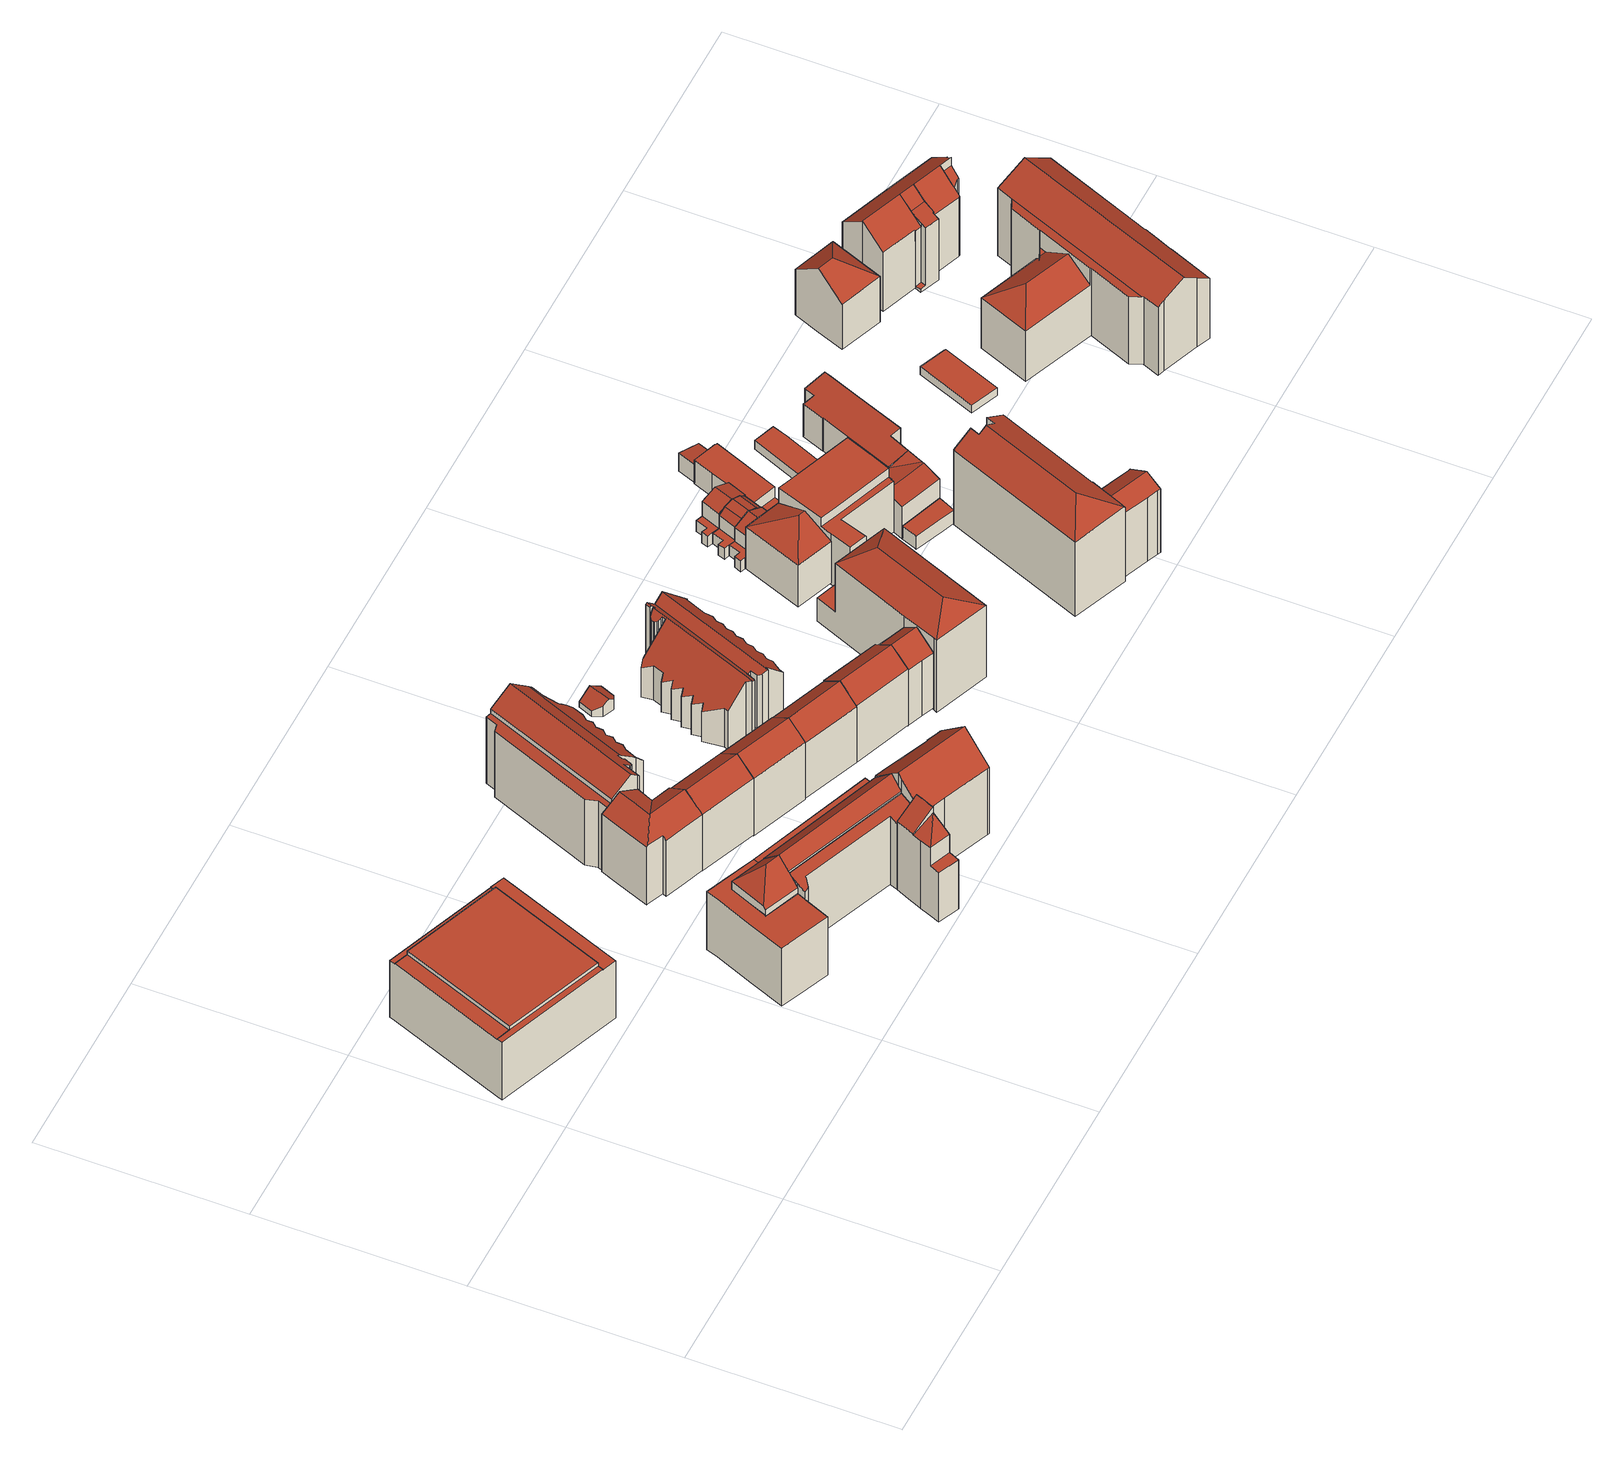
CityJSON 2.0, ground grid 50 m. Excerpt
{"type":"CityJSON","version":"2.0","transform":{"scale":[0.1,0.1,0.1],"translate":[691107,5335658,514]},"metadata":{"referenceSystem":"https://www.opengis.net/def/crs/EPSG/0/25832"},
"CityObjects":{
"building1":{"type":"Building","attributes":{"Gemeindeschluessel":"09162000","HoeheDach":"534.133","HoeheGrund":"515.610","Methode":"2000","NiedrigsteTraufeDesGebaeudes":"532.930","Geometrietyp2DReferenz":"3000","function":"31001_9998","roofType":"1000","measuredHeight":18.52,"storeysAboveGround":5},"geometry":[{"type":"MultiSurface","lod":"2","boundaries":[[[0,1,2,3,4,5,6]],[[7,2,1,8,9,10,11]],[[12,13,14,15]],[[12,16,17,6,5,4,3,18,13]],[[19,20,15,21]],[[21,15,14,22,23]],[[24,25,7,11,26]],[[23,22,18,3,25,24,26,27]],[[25,3,2,7]],[[13,18,22,14]],[[21,23,27,19]],[[8,1,0,28]],[[17,16,12,15,20,29]],[[30,28,0,6,17,29,31]],[[29,20,19,27,26,11,10,32,33,31]],[[28,30,31,33,32,10,9,8]]],"semantics":{"surfaces":[{"type":"RoofSurface"},{"type":"WallSurface"},{"type":"GroundSurface"}],"values":[0,1,1,1,1,1,0,1,1,0,0,1,0,1,1,2]}}]},
"building2":{"type":"Building","attributes":{"Gemeindeschluessel":"09162000","HoeheDach":"533.570","HoeheGrund":"515.860","Methode":"2000","NiedrigsteTraufeDesGebaeudes":"533.567","Geometrietyp2DReferenz":"3000","function":"31001_9998","roofType":"1000","measuredHeight":17.71,"storeysAboveGround":5},"geometry":[{"type":"MultiSurface","lod":"2","boundaries":[[[34,35,36,37,38,39]],[[40,41,42,43,44,45]],[[46,47,48,49]],[[50,51,52,53,38,37,36,46,49,54,55,56,57,44,43,42]],[[58,48,47,35,34,39,59,60,61,62,41,40,45,63,64,65]],[[65,64,63,45,44,57,56,55]],[[42,41,62,50]],[[38,53,52,51,61,60,59,39]],[[50,62,61,51]],[[54,49,48,58,65,55]],[[36,35,47,46]]],"semantics":{"surfaces":[{"type":"WallSurface"},{"type":"GroundSurface"},{"type":"RoofSurface"}],"values":[0,0,0,1,2,0,0,0,0,0,0]}}]},
"building3":{"type":"Building","attributes":{"Gemeindeschluessel":"09162000","HoeheDach":"541.000","HoeheGrund":"515.926","Methode":"2000","NiedrigsteTraufeDesGebaeudes":"535.298","Geometrietyp2DReferenz":"3000","function":"31001_9998","roofType":"3200","measuredHeight":25.07,"storeysAboveGround":6},"geometry":[{"type":"MultiSurface","lod":"2","boundaries":[[[66,67,68,69]],[[70,36,38,51,50]],[[51,69,68,50]],[[71,72,67,66,73,74]],[[70,50,68,67,72]],[[73,69,51,38,74]],[[66,69,73]],[[36,71,74,38]],[[71,36,70,72]]],"semantics":{"surfaces":[{"type":"RoofSurface"},{"type":"GroundSurface"},{"type":"WallSurface"}],"values":[0,1,2,0,2,2,0,2,2]}}]},
"building4":{"type":"Building","attributes":{"Gemeindeschluessel":"09162000","HoeheDach":"537.641","HoeheGrund":"515.950","Methode":"1000","NiedrigsteTraufeDesGebaeudes":"535.718","Geometrietyp2DReferenz":"3000","function":"31001_9998","roofType":"2100","measuredHeight":21.69,"storeysAboveGround":5},"geometry":[{"type":"MultiSurface","lod":"2","boundaries":[[[75,76,77,78,79,80]],[[81,82,83,84,76,75,80,85,86,87,88]],[[79,89,90,86,85,80]],[[86,90,91,87]],[[87,91,92,88]],[[83,93,94,84]],[[88,92,95,81]],[[78,77,94,93,96,95,92,91,90,89,79]],[[82,96,93,83]],[[84,94,77,76]],[[81,95,96,82]]],"semantics":{"surfaces":[{"type":"WallSurface"},{"type":"GroundSurface"},{"type":"RoofSurface"}],"values":[0,1,0,0,0,0,0,2,0,0,0]}}]},
"building5":{"type":"Building","attributes":{"Gemeindeschluessel":"09162000","HoeheDach":"541.055","HoeheGrund":"516.006","Methode":"2000","NiedrigsteTraufeDesGebaeudes":"536.067","Geometrietyp2DReferenz":"3000","function":"31001_9998","roofType":"3100","measuredHeight":25.05,"storeysAboveGround":6},"geometry":[{"type":"MultiSurface","lod":"2","boundaries":[[[87,97,98,99,100,88]],[[88,101,102,87]],[[98,103,104,105,99]],[[101,106,105,104,107,102]],[[97,108,103,98]],[[100,106,101,88]],[[87,102,107,108,97]],[[104,103,108,107]],[[99,105,106,100]]],"semantics":{"surfaces":[{"type":"GroundSurface"},{"type":"WallSurface"},{"type":"RoofSurface"}],"values":[0,1,1,2,1,1,1,2,1]}}]},
"building6":{"type":"Building","attributes":{"Gemeindeschluessel":"09162000","HoeheDach":"536.520","HoeheGrund":"515.840","Methode":"2000","NiedrigsteTraufeDesGebaeudes":"532.856","Geometrietyp2DReferenz":"3000","function":"31001_1000","roofType":"3100","measuredHeight":20.68,"storeysAboveGround":6},"geometry":[{"type":"MultiSurface","lod":"2","boundaries":[[[109,110,111,112,113]],[[114,115,116,117]],[[118,119,120,121,122,123]],[[124,125,126,127,128,129]],[[122,130,126,125,131,123]],[[132,133,110,109]],[[134,135,136,137,132,109]],[[138,139,135,134,109,113]],[[111,110,133,140,117,116]],[[141,142,119,118,123,131,125,124,129,143,114,117,140,133,132,137,136]],[[128,144,115,114,143,129]],[[127,113,112,111,116,115,144,128]],[[126,130,122,121,120,145,139,138,113,127]],[[145,120,119,142,141,136,135,139]]],"semantics":{"surfaces":[{"type":"RoofSurface"},{"type":"WallSurface"},{"type":"GroundSurface"}],"values":[0,1,1,1,1,1,1,0,1,2,1,0,0,1]}}]},
"building7":{"type":"Building","attributes":{"Gemeindeschluessel":"09162000","HoeheDach":"540.946","HoeheGrund":"515.950","Methode":"2000","NiedrigsteTraufeDesGebaeudes":"531.149","Geometrietyp2DReferenz":"3000","function":"31001_2000","roofType":"2100","measuredHeight":25},"geometry":[{"type":"MultiSurface","lod":"2","boundaries":[[[146,147,148,149,150,151,152,153]],[[154,155,156,157,158,159,160]],[[81,161,162,163]],[[164,165,166,167]],[[164,160,159,168,169,170,165]],[[164,167,150,149]],[[163,169,168,159,158,157,153,152,151,171,172,82,81]],[[165,170,162,161,173,174,175,166]],[[156,155,147,146]],[[155,154,148,147]],[[173,161,81,82,174]],[[154,160,164,149,148]],[[150,167,166,175,174,82,172,171,151]],[[163,162,170,169]],[[157,156,146,153]]],"semantics":{"surfaces":[{"type":"WallSurface"},{"type":"RoofSurface"},{"type":"GroundSurface"}],"values":[0,0,0,0,0,1,2,1,1,0,0,1,0,0,0]}}]},
"building8":{"type":"Building","attributes":{"Gemeindeschluessel":"09162000","HoeheDach":"533.599","HoeheGrund":"515.890","Methode":"2000","NiedrigsteTraufeDesGebaeudes":"533.551","Geometrietyp2DReferenz":"3000","function":"31001_9998","roofType":"1000","measuredHeight":17.71,"storeysAboveGround":5},"geometry":[{"type":"MultiSurface","lod":"2","boundaries":[[[42,41,176,177]],[[178,179,62,50]],[[177,176,179,178]],[[179,176,41,62]],[[50,62,41,42]],[[50,42,177,178]]],"semantics":{"surfaces":[{"type":"WallSurface"},{"type":"RoofSurface"},{"type":"GroundSurface"}],"values":[0,0,0,1,0,2]}}]},
"building9":{"type":"Building","attributes":{"Gemeindeschluessel":"09162000","HoeheDach":"536.619","HoeheGrund":"515.700","Methode":"1000","NiedrigsteTraufeDesGebaeudes":"532.861","Geometrietyp2DReferenz":"3000","function":"31001_1000","roofType":"3100","measuredHeight":20.92,"storeysAboveGround":6},"geometry":[{"type":"MultiSurface","lod":"2","boundaries":[[[180,181,182,183,184,185]],[[186,181,180,185,187,188]],[[186,188,189,120]],[[188,187,190,189]],[[184,190,187,185]],[[181,186,120,182]],[[120,189,190,184,183,182]]],"semantics":{"surfaces":[{"type":"GroundSurface"},{"type":"WallSurface"},{"type":"RoofSurface"}],"values":[0,1,2,2,1,1,1]}}]},
"building10":{"type":"Building","attributes":{"Gemeindeschluessel":"09162000","HoeheDach":"543.012","HoeheGrund":"515.970","Methode":"1000","NiedrigsteTraufeDesGebaeudes":"536.000","Geometrietyp2DReferenz":"3000","function":"31001_1000","roofType":"3100","measuredHeight":27.04,"storeysAboveGround":5},"geometry":[{"type":"MultiSurface","lod":"2","boundaries":[[[191,192,193,194]],[[195,196,197,198,199,200]],[[201,202,203,204]],[[98,205,206,207]],[[206,208,200,199,209,207]],[[88,210,211,212]],[[81,213,210,88]],[[214,215,216,217]],[[211,218,104,99,219,212]],[[220,221,202,201]],[[99,104,205,98]],[[222,223,192,191]],[[163,224,213,81]],[[216,215,225,226,227,228,218,211,210,213,224]],[[217,216,224,163]],[[197,196,223,222]],[[227,229,230,231,204,203,232,228]],[[233,234,221,220]],[[194,193,234,233]],[[231,230,229,235,236,214,217,163,81,88,212,219,99,98,207,209,199,198,197,222,191,194,233,220,201,204]],[[235,229,227,226,225,236]],[[236,225,215,214]],[[228,232,203,202,221,234,193,192,223,196,195,200,208,206,205,104,218]]],"semantics":{"surfaces":[{"type":"WallSurface"},{"type":"RoofSurface"},{"type":"GroundSurface"}],"values":[0,0,0,0,0,0,0,0,0,0,0,0,0,1,0,0,0,0,0,2,0,0,1]}}]},
"building11":{"type":"Building","attributes":{"Gemeindeschluessel":"09162000","HoeheDach":"539.154","HoeheGrund":"514.010","Methode":"2000","NiedrigsteTraufeDesGebaeudes":"528.636","Geometrietyp2DReferenz":"3000","function":"31001_9998","roofType":"3100","measuredHeight":25.14,"storeysAboveGround":7},"geometry":[{"type":"MultiSurface","lod":"2","boundaries":[[[237,238,239,240]],[[241,242,243,244]],[[245,246,247,248]],[[249,250,251,252]],[[253,254,255,256,257,258]],[[255,254,242,241]],[[259,260,261,262]],[[240,239,258,257]],[[263,264,265,266]],[[267,268,269,270]],[[271,272,262,261,273,274,275,276]],[[277,278,279,280]],[[281,282,283,284]],[[248,247,285,286]],[[287,288,289,290]],[[291,292,264,263]],[[293,294,295,296]],[[297,298,268,267]],[[290,289,299,300]],[[286,285,301,302]],[[303,116,298,297]],[[304,305,280,279,306,282,281,116,303]],[[307,308,309,310]],[[273,261,260,299,289,288,265,264,292,311,251,250,312,313,243,242,254,253,258,239,238,295,294,314,315,274]],[[316,314,294,293]],[[317,318,319,320]],[[302,301,321,322]],[[323,312,250,249]],[[279,278,321,301,285,247,246,324,325,326,327,319,318,275,274,315,328,329,306]],[[266,265,288,287]],[[270,269,308,307]],[[330,325,324,331]],[[300,299,260,259]],[[332,326,325,330]],[[244,333,323,249,252,334,291,263,266,287,290,300,259,262,272,271,276,317,320,335,332,330,331,245,248,286,302,322,277,280,305,304,303,297,267,270,307,310,336,337,338,339,340,316,293,296,237,240,257,256,255,241]],[[331,324,246,245]],[[296,295,238,237]],[[336,341,342,337]],[[284,283,328,315,314,316,340,339,338,337,342]],[[334,311,292,291]],[[306,329,328,283,282]],[[252,251,311,334]],[[310,309,341,336]],[[335,327,326,332]],[[281,284,342,341,309,308,269,268,298,116]],[[322,321,278,277]],[[333,313,312,323]],[[276,275,318,317]],[[244,243,313,333]],[[320,319,327,335]]],"semantics":{"surfaces":[{"type":"WallSurface"},{"type":"RoofSurface"},{"type":"GroundSurface"}],"values":[0,0,0,0,0,0,0,0,0,0,0,0,0,0,0,0,0,0,0,0,0,0,0,1,0,0,0,0,1,0,0,0,0,0,2,0,0,0,0,0,1,0,0,0,1,0,0,0,0,0]}}]},
"building12":{"type":"Building","attributes":{"Gemeindeschluessel":"09162000","HoeheDach":"536.634","HoeheGrund":"515.420","Methode":"1000","NiedrigsteTraufeDesGebaeudes":"532.805","Geometrietyp2DReferenz":"3000","function":"31001_1000","roofType":"3100","measuredHeight":21.21,"storeysAboveGround":5},"geometry":[{"type":"MultiSurface","lod":"2","boundaries":[[[343,344,188,345]],[[346,343,345,347]],[[348,346,347,349,350,351]],[[345,188,352,350,349,347]],[[343,346,348,351,353,344]],[[344,353,352,188]],[[350,352,353,351]]],"semantics":{"surfaces":[{"type":"RoofSurface"},{"type":"WallSurface"},{"type":"GroundSurface"}],"values":[0,1,2,1,1,0,1]}}]},
"building13":{"type":"Building","attributes":{"Gemeindeschluessel":"09162000","HoeheDach":"536.614","HoeheGrund":"515.670","Methode":"1000","NiedrigsteTraufeDesGebaeudes":"532.736","Geometrietyp2DReferenz":"3000","function":"31001_1000","roofType":"3100","measuredHeight":20.94,"storeysAboveGround":5},"geometry":[{"type":"MultiSurface","lod":"2","boundaries":[[[354,355,356,357,358,359]],[[359,358,360,344]],[[361,360,358,357]],[[362,344,360,361,363,364]],[[356,355,364,363,361,357]],[[354,359,344,362]],[[355,354,362,364]]],"semantics":{"surfaces":[{"type":"WallSurface"},{"type":"RoofSurface"},{"type":"GroundSurface"}],"values":[0,1,0,0,2,1,0]}}]},
"building14":{"type":"Building","attributes":{"Gemeindeschluessel":"09162000","HoeheDach":"520.159","HoeheGrund":"515.890","Methode":"1000","NiedrigsteTraufeDesGebaeudes":"517.591","Geometrietyp2DReferenz":"3000","function":"31001_2000","roofType":"3100","measuredHeight":4.27},"geometry":[{"type":"MultiSurface","lod":"2","boundaries":[[[365,366,367,368,369]],[[370,369,368,371]],[[372,373,374,375]],[[372,375,376,377,370,371,378,379]],[[376,375,374,366,365,377]],[[374,373,380,367,366]],[[367,380,379,378,371,368]],[[377,365,369,370]],[[379,380,373,372]]],"semantics":{"surfaces":[{"type":"RoofSurface"},{"type":"WallSurface"},{"type":"GroundSurface"}],"values":[0,1,1,2,1,0,1,1,1]}}]},
"building15":{"type":"Building","attributes":{"Gemeindeschluessel":"09162000","HoeheDach":"536.601","HoeheGrund":"515.740","Methode":"1000","NiedrigsteTraufeDesGebaeudes":"532.873","Geometrietyp2DReferenz":"3000","function":"31001_1000","roofType":"3100","measuredHeight":20.86,"storeysAboveGround":5},"geometry":[{"type":"MultiSurface","lod":"2","boundaries":[[[381,382,383,384,385,386,387,388]],[[388,387,389,359]],[[390,382,381,388,359,391]],[[357,389,387,386]],[[385,384,383,392,355,356,357,386]],[[392,383,382,390,391,355]],[[391,359,389,357,356,355]]],"semantics":{"surfaces":[{"type":"WallSurface"},{"type":"RoofSurface"},{"type":"GroundSurface"}],"values":[0,1,1,0,2,0,0]}}]},
"building16":{"type":"Building","attributes":{"Gemeindeschluessel":"09162000","HoeheDach":"533.390","HoeheGrund":"515.680","Methode":"2000","NiedrigsteTraufeDesGebaeudes":"524.640","Geometrietyp2DReferenz":"3000","function":"31001_1000","roofType":"3100","measuredHeight":17.71,"storeysAboveGround":6},"geometry":[{"type":"MultiSurface","lod":"2","boundaries":[[[393,394,395,396,397,398]],[[399,400,401,402]],[[403,404,405,406]],[[407,408,409,410,411,412]],[[413,412,411,410,414,415,416,417,396,395,418,419,420,421,422]],[[423,424,425,426,427,428,429,430,431,432,433,434,435,436,437,438,439,440,441,442,443,444,445,446,447,448,449,450,409,408,407,451,452,453,454,455,456,457,399,402,458,459,460,461,462,463,464,465,403,406,466,467,468,469,470,471,472,473,474,475,476,477,478,479,480,394,393,398,481,482,483,484,485]],[[467,486,487,468]],[[455,488,489,456]],[[431,490,491,432]],[[469,492,493,470]],[[453,494,495,454]],[[456,489,496,457]],[[480,418,395,394]],[[450,414,410,409]],[[466,497,486,467]],[[463,498,499,464]],[[473,500,501,474]],[[459,502,503,460]],[[475,504,505,476]],[[437,506,507,438]],[[439,508,509,440]],[[447,510,511,448]],[[443,442,512,513]],[[472,514,500,473]],[[427,515,516,428]],[[485,517,518,423]],[[417,416,519,517,485,484,483,482,481,520]],[[462,521,498,463]],[[468,487,492,469]],[[471,522,514,472]],[[440,509,523,441]],[[476,505,524,477]],[[458,525,502,459]],[[461,526,521,462]],[[454,495,488,455]],[[435,527,528,436]],[[396,417,520,397]],[[488,495,494,422,421,420,524,505,504,501,500,514,522,493,492,487,486,497,405,404,529,499,498,521,526,503,502,525,401,400,496,489]],[[513,512,523,509,508,507,506,528,527,530,531,491,490,532,533,516,515,534,535,536,518,517,519,537,538]],[[425,535,534,426]],[[432,491,531,433]],[[420,419,479,478,477,524]],[[539,540,538,537,519,416,415,511,510]],[[424,536,535,425]],[[441,523,512,442]],[[449,448,511,415,414,450]],[[470,493,522,471]],[[423,518,536,424]],[[479,419,418,480]],[[407,412,413,451]],[[398,397,520,481]],[[457,496,400,399]],[[464,499,529,465]],[[460,503,526,461]],[[446,445,540,539,510,447]],[[452,451,413,422,494,453]],[[428,516,533,429]],[[406,405,497,466]],[[402,401,525,458]],[[474,501,504,475]],[[429,533,532,430]],[[426,534,515,427]],[[465,529,404,403]],[[438,507,508,439]],[[433,531,530,434]],[[444,443,513,538,540,445]],[[430,532,490,431]],[[434,530,527,435]],[[436,528,506,437]]],"semantics":{"surfaces":[{"type":"WallSurface"},{"type":"RoofSurface"},{"type":"GroundSurface"}],"values":[0,0,0,0,1,2,0,0,0,0,0,0,0,0,0,0,0,0,0,0,0,0,0,0,0,0,0,0,0,0,0,0,0,0,0,0,1,1,1,0,0,0,1,0,0,0,0,0,0,0,0,0,0,0,0,0,0,0,0,0,0,0,0,0,0,0,0,0,0]}}]},
"building17":{"type":"Building","attributes":{"Gemeindeschluessel":"09162000","HoeheDach":"536.597","HoeheGrund":"515.800","Methode":"2000","NiedrigsteTraufeDesGebaeudes":"532.620","Geometrietyp2DReferenz":"3000","function":"31001_1000","roofType":"3100","measuredHeight":20.8},"geometry":[{"type":"MultiSurface","lod":"2","boundaries":[[[541,542,543,544]],[[545,546,542,541]],[[547,548,549,550,551,552]],[[553,388,554,555,556,557]],[[558,547,552,388,553]],[[544,543,551,550]],[[552,551,543,542,546,554,388]],[[559,558,553,557]],[[555,554,546,545]],[[548,547,558,559]],[[549,548,559,557,556,555,545,541,544,550]]],"semantics":{"surfaces":[{"type":"WallSurface"},{"type":"RoofSurface"},{"type":"GroundSurface"}],"values":[0,0,0,0,1,0,1,0,0,0,2]}}]},
"building18":{"type":"Building","attributes":{"Gemeindeschluessel":"09162000","HoeheDach":"540.914","HoeheGrund":"515.250","Methode":"2000","NiedrigsteTraufeDesGebaeudes":"522.340","Geometrietyp2DReferenz":"3000","function":"31001_1000","roofType":"3200","measuredHeight":25.66,"storeysAboveGround":7},"geometry":[{"type":"MultiSurface","lod":"2","boundaries":[[[560,561,562]],[[563,564,565,566]],[[567,568,564,563]],[[569,562,561,570]],[[571,572,573,570,561,574]],[[575,576,577,562,569,578]],[[570,573,579,580,565,564,568,581,578,569]],[[582,583,577,576]],[[575,578,581,584]],[[584,581,568,567]],[[574,585,586]],[[587,579,573,572]],[[574,561,560,585]],[[571,588,582,576,575,584,567,563,566,589,587,572]],[[589,580,579,587]],[[585,560,562,577,583,586]],[[571,574,586,588]],[[566,565,580,589]],[[588,586,583,582]]],"semantics":{"surfaces":[{"type":"RoofSurface"},{"type":"WallSurface"},{"type":"GroundSurface"}],"values":[0,1,1,1,1,1,0,1,1,1,0,1,0,2,1,0,1,1,1]}}]},
"building19":{"type":"Building","attributes":{"Gemeindeschluessel":"09162000","HoeheDach":"531.585","HoeheGrund":"515.350","Methode":"1000","NiedrigsteTraufeDesGebaeudes":"528.134","Geometrietyp2DReferenz":"3000","function":"31001_1000","roofType":"3200","measuredHeight":16.23,"storeysAboveGround":4},"geometry":[{"type":"MultiSurface","lod":"2","boundaries":[[[590,591,592,593]],[[594,592,591]],[[593,592,595,596]],[[597,598,594,591]],[[599,600,601,602]],[[603,597,591,590]],[[596,595,600,599]],[[594,598,601,600,595,592]],[[602,604,603,590,593,596,599]],[[597,603,604,602,601,598]]],"semantics":{"surfaces":[{"type":"WallSurface"},{"type":"RoofSurface"},{"type":"GroundSurface"}],"values":[0,1,0,1,0,0,0,1,2,0]}}]},
"building20":{"type":"Building","attributes":{"Gemeindeschluessel":"09162000","HoeheDach":"524.962","HoeheGrund":"515.410","Methode":"2000","NiedrigsteTraufeDesGebaeudes":"518.737","Geometrietyp2DReferenz":"3000","function":"31001_1000","roofType":"3100","measuredHeight":9.55,"storeysAboveGround":2},"geometry":[{"type":"MultiSurface","lod":"2","boundaries":[[[605,606,607,608]],[[609,610,611,612,613,607,606,614,615]],[[616,617,618,619]],[[620,617,616,599]],[[621,609,615,622]],[[618,617,620,623,624,608,607,613,625]],[[626,599,616,619,627,596]],[[628,629,596,627,630,612,611,610,593]],[[627,619,618,625,630]],[[593,610,609,621]],[[622,615,614,631]],[[612,630,625,613]],[[599,626,596,629,628,593,621,622,631,605,608,624,623,620]],[[606,605,631,614]]],"semantics":{"surfaces":[{"type":"WallSurface"},{"type":"RoofSurface"},{"type":"GroundSurface"}],"values":[0,1,1,0,0,0,0,0,1,0,0,0,2,0]}}]},
"building21":{"type":"Building","attributes":{"Gemeindeschluessel":"09162000","HoeheDach":"524.820","HoeheGrund":"515.357","Methode":"2000","NiedrigsteTraufeDesGebaeudes":"518.696","Geometrietyp2DReferenz":"3000","function":"31001_1000","roofType":"3100","measuredHeight":9.46,"storeysAboveGround":2},"geometry":[{"type":"MultiSurface","lod":"2","boundaries":[[[632,633,634,635,636,637,638,639,640]],[[641,642,643,607,644,634,633]],[[645,637,636,646]],[[640,639,647,620]],[[620,647,648,645,646,649,644,607,608]],[[647,639,638,648]],[[641,650,651,642]],[[643,652,608,607]],[[644,649,635,634]],[[650,641,633,632]],[[646,636,635,649]],[[648,638,637,645]],[[652,643,642,651]],[[652,651,650,632,640,620,608]]],"semantics":{"surfaces":[{"type":"WallSurface"},{"type":"RoofSurface"},{"type":"GroundSurface"}],"values":[0,1,1,0,0,1,0,0,0,0,1,1,0,2]}}]},
"building22":{"type":"Building","attributes":{"Gemeindeschluessel":"09162000","HoeheDach":"533.043","HoeheGrund":"514.901","Methode":"2000","NiedrigsteTraufeDesGebaeudes":"530.385","Geometrietyp2DReferenz":"3000","function":"31001_1000","roofType":"1000","measuredHeight":18.14,"storeysAboveGround":6},"geometry":[{"type":"MultiSurface","lod":"2","boundaries":[[[653,654,655,656]],[[655,657,658,659,660,661,662,663,656]],[[664,665,666,667]],[[668,669,670,671,654,653]],[[672,673,674,675]],[[676,677,665,664]],[[678,679,674,673,680,681,660,659]],[[682,683,679,678,659,658]],[[683,677,676,684,675,674,679]],[[685,680,673,672]],[[667,666,686,687]],[[675,684,676,664,667,687,688,669,668,653,656,663,662,661,689,685,672]],[[681,680,685,689,661,660]],[[671,670,690,686,666,665,677,683,682,658,657,655,654]],[[669,688,687,686,690,670]]],"semantics":{"surfaces":[{"type":"WallSurface"},{"type":"RoofSurface"},{"type":"GroundSurface"}],"values":[0,0,0,0,0,0,1,0,0,0,0,2,0,1,0]}}]},
"building23":{"type":"Building","attributes":{"Gemeindeschluessel":"09162000","HoeheDach":"524.914","HoeheGrund":"515.480","Methode":"2000","NiedrigsteTraufeDesGebaeudes":"518.820","Geometrietyp2DReferenz":"3000","function":"31001_1000","roofType":"3100","measuredHeight":9.43,"storeysAboveGround":2},"geometry":[{"type":"MultiSurface","lod":"2","boundaries":[[[691,692,693,694]],[[695,696,697,698]],[[699,700,692,691]],[[692,700,701,702,703,704,705,706,693]],[[707,708,709,710,698,697]],[[701,700,699,711]],[[709,708,705,704]],[[712,713,706,705,708,707,697,696]],[[713,694,693,706]],[[714,715,711,699,691,694,713,712,716]],[[716,712,696,695]],[[711,715,714,716,695,698,710,709,704,703,702,701]]],"semantics":{"surfaces":[{"type":"RoofSurface"},{"type":"WallSurface"},{"type":"GroundSurface"}],"values":[0,1,0,1,1,1,1,0,1,1,1,2]}}]},
"building24":{"type":"Building","attributes":{"Gemeindeschluessel":"09162000","HoeheDach":"541.378","HoeheGrund":"514.514","Methode":"1000","NiedrigsteTraufeDesGebaeudes":"533.185","Geometrietyp2DReferenz":"3000","function":"31001_1000","roofType":"3100","measuredHeight":26.86,"storeysAboveGround":7},"geometry":[{"type":"MultiSurface","lod":"2","boundaries":[[[717,718,719,720]],[[721,722,723,724,725,726,727,728,729,730,731,732,733,734,735,736,737,717,720]],[[733,738,739,734]],[[740,741,742,743,744,745]],[[746,747,748]],[[747,746,749,750,751,752,753,739,738,754,755]],[[722,741,740,723]],[[729,756,757,730]],[[736,735,753,752,758,759]],[[732,731,760,755,754]],[[730,757,760,731]],[[753,735,734,739]],[[726,725,749,746,748]],[[761,727,726,748]],[[724,750,749,725]],[[724,723,740,745,751,750]],[[721,720,719,743,742]],[[727,761,762,728]],[[728,762,756,729]],[[736,759,763,737]],[[751,745,744,758,752]],[[747,755,760,757,756,762,761,748]],[[737,763,718,717]],[[721,742,741,722]],[[743,719,718,763,759,758,744]],[[732,754,738,733]]],"semantics":{"surfaces":[{"type":"WallSurface"},{"type":"GroundSurface"},{"type":"RoofSurface"}],"values":[0,1,0,2,2,2,0,0,0,0,0,0,0,0,0,0,0,0,0,0,0,2,0,0,2,0]}}]},
"building25":{"type":"Building","attributes":{"Gemeindeschluessel":"09162000","HoeheDach":"518.756","HoeheGrund":"514.830","Methode":"1000","NiedrigsteTraufeDesGebaeudes":"518.756","Geometrietyp2DReferenz":"3000","function":"31001_2000","roofType":"1000","measuredHeight":3.93},"geometry":[{"type":"MultiSurface","lod":"2","boundaries":[[[764,765,766,767,768,769,770,771,772]],[[765,773,774,766]],[[775,776,772,771,770,777]],[[778,774,773,779,776,775,777,780,781]],[[772,776,779,764]],[[767,766,774,778,781,768]],[[781,780,777,770,769,768]],[[765,764,779,773]]],"semantics":{"surfaces":[{"type":"GroundSurface"},{"type":"WallSurface"},{"type":"RoofSurface"}],"values":[0,1,1,2,1,1,1,1]}}]},
"building26":{"type":"Building","attributes":{"Gemeindeschluessel":"09162000","HoeheDach":"522.536","HoeheGrund":"515.290","Methode":"2000","NiedrigsteTraufeDesGebaeudes":"519.339","Geometrietyp2DReferenz":"3000","function":"31001_1000","roofType":"1000","measuredHeight":7.25,"storeysAboveGround":2},"geometry":[{"type":"MultiSurface","lod":"2","boundaries":[[[782,783,784,785]],[[786,787,788,789]],[[790,791,787,786]],[[792,793,794,795,788,787,791,796,797,798]],[[799,800,801,802]],[[803,784,783,804]],[[805,806,807,793,792,808,809]],[[788,804,783,782,789]],[[810,796,791,790]],[[811,812,785,784,803,795,794]],[[813,797,796,810]],[[801,814,798,797,813,815,802]],[[809,808,814,801,800,816]],[[804,788,795,803]],[[812,811,807,806,805,817,799,802,815,813,810,790,786,789,782,785]],[[817,816,800,799]],[[811,794,793,807]],[[808,792,798,814]],[[805,809,816,817]]],"semantics":{"surfaces":[{"type":"WallSurface"},{"type":"RoofSurface"},{"type":"GroundSurface"}],"values":[0,0,0,1,0,1,0,0,0,0,0,0,1,0,2,0,0,0,0]}}]},
"building27":{"type":"Building","attributes":{"Gemeindeschluessel":"09162000","HoeheDach":"517.852","HoeheGrund":"515.205","Methode":"1000","NiedrigsteTraufeDesGebaeudes":"517.852","Geometrietyp2DReferenz":"3000","function":"31001_2000","roofType":"1000","measuredHeight":2.65},"geometry":[{"type":"MultiSurface","lod":"2","boundaries":[[[818,819,820,821]],[[822,823,819,818]],[[824,825,820,819,823]],[[826,825,824,827]],[[821,820,825,826]],[[822,818,821,826,827]],[[827,824,823,822]]],"semantics":{"surfaces":[{"type":"WallSurface"},{"type":"RoofSurface"},{"type":"GroundSurface"}],"values":[0,0,1,0,0,2,0]}}]},
"building28":{"type":"Building","attributes":{"Gemeindeschluessel":"09162000","HoeheDach":"525.865","HoeheGrund":"514.901","Methode":"2000","NiedrigsteTraufeDesGebaeudes":"524.690","Geometrietyp2DReferenz":"3000","function":"31001_1000","roofType":"1000","measuredHeight":10.96,"storeysAboveGround":3},"geometry":[{"type":"MultiSurface","lod":"2","boundaries":[[[828,829,830,831,832,833,834,835,836,837,667,664,676,838,839,675,840,841,842,843,844,845,846,847,848]],[[849,850,851,852]],[[853,854,855,849,856,857]],[[842,858,859,843]],[[844,860,861,845]],[[667,862,863,664]],[[835,834,833,832,831,864,865,866,855,854,867]],[[830,829,828,868,869,870]],[[871,850,849]],[[836,835,867,872,873,837]],[[843,859,860,844]],[[846,874,875,847]],[[848,876,868,828]],[[837,873,862,667]],[[852,851,877,841,840,675,878]],[[871,865,864,870,869,868,876,875,874,861,860,859,858,877,851,850]],[[841,877,858,842]],[[872,867,854,853,857,879,863,862,873]],[[845,861,874,846]],[[830,870,864,831]],[[664,863,879,676]],[[879,857,856,878,675,839,838,676]],[[847,875,876,848]],[[855,866,871,849]],[[849,852,878,856]],[[871,866,865]]],"semantics":{"surfaces":[{"type":"GroundSurface"},{"type":"WallSurface"},{"type":"RoofSurface"}],"values":[0,1,2,1,1,1,1,1,1,1,1,1,1,1,1,2,1,2,1,1,1,1,1,2,2,1]}}]},
"building29":{"type":"Building","attributes":{"Gemeindeschluessel":"09162000","HoeheDach":"518.030","HoeheGrund":"515.020","Methode":"2000","NiedrigsteTraufeDesGebaeudes":"518.030","Geometrietyp2DReferenz":"3000","function":"31001_2000","roofType":"1000","measuredHeight":3.01},"geometry":[{"type":"MultiSurface","lod":"2","boundaries":[[[880,881,882,883]],[[880,884,885,881]],[[883,886,884,880]],[[882,887,886,883]],[[881,885,887,882]],[[886,887,885,884]]],"semantics":{"surfaces":[{"type":"GroundSurface"},{"type":"WallSurface"},{"type":"RoofSurface"}],"values":[0,1,1,1,1,2]}}]},
"building30":{"type":"Building","attributes":{"Gemeindeschluessel":"09162000","HoeheDach":"517.590","HoeheGrund":"515.180","Methode":"9999","NiedrigsteTraufeDesGebaeudes":"517.590","Geometrietyp2DReferenz":"3000","function":"31001_2000","roofType":"1000","measuredHeight":2.41},"geometry":[{"type":"MultiSurface","lod":"2","boundaries":[[[888,889,890,891]],[[891,890,892,893]],[[894,895,896,897]],[[893,892,895,894]],[[889,896,895,892,890]],[[891,893,894,897,888]],[[897,896,889,888]]],"semantics":{"surfaces":[{"type":"WallSurface"},{"type":"RoofSurface"},{"type":"GroundSurface"}],"values":[0,0,0,0,1,2,0]}}]},
"building31":{"type":"Building","attributes":{"Gemeindeschluessel":"09162000","HoeheDach":"534.655","HoeheGrund":"515.170","Methode":"1000","NiedrigsteTraufeDesGebaeudes":"529.093","Geometrietyp2DReferenz":"3000","function":"31001_1000","roofType":"3200","measuredHeight":19.48,"storeysAboveGround":4},"geometry":[{"type":"MultiSurface","lod":"2","boundaries":[[[898,899,900,901]],[[902,903,904,905,906,907,908]],[[901,900,909,905,904,903]],[[905,909,910,906]],[[908,911,898,902]],[[902,898,901,903]],[[899,912,910,909,900]],[[898,911,912,899]],[[912,911,908,907,906,910]]],"semantics":{"surfaces":[{"type":"RoofSurface"},{"type":"GroundSurface"},{"type":"WallSurface"}],"values":[0,1,2,2,2,2,0,0,2]}}]},
"building32":{"type":"Building","attributes":{"Gemeindeschluessel":"09162000","HoeheDach":"539.300","HoeheGrund":"515.099","Methode":"2000","NiedrigsteTraufeDesGebaeudes":"530.392","Geometrietyp2DReferenz":"3000","function":"31001_9998","roofType":"3100","measuredHeight":24.2,"storeysAboveGround":7},"geometry":[{"type":"MultiSurface","lod":"2","boundaries":[[[913,914,915,916,917,918,919,920,921,922,923,924]],[[925,926,927,928]],[[929,930,931,923,922]],[[932,933,931,930]],[[934,915,914,935]],[[936,937,938,939,940,927,926]],[[941,942,943,944]],[[929,922,921,945]],[[946,947,948,949,950,943,942,951]],[[952,953,954,955,949,948]],[[956,918,917,957]],[[958,959,954,953]],[[960,916,915,934]],[[961,924,923,931,933,962,955,954,959]],[[963,964,947,946,965,966]],[[965,937,936,966]],[[946,951,967,938,937,965]],[[957,917,916,960]],[[928,927,940,968]],[[969,961,959,958]],[[952,948,947,964]],[[962,950,949,955]],[[945,921,920,970]],[[969,971,913,924,961]],[[935,914,913,971]],[[938,967,939]],[[972,919,918,956]],[[925,963,966,926]],[[936,926,966]],[[941,968,940,939,967,951,942]],[[969,958,953,952,964,963,925,928,968,941,944,932,930,929,945,970,972,956,957,960,934,935,971]],[[970,920,919,972]],[[932,944,943,950,962,933]]],"semantics":{"surfaces":[{"type":"RoofSurface"},{"type":"WallSurface"},{"type":"GroundSurface"}],"values":[0,1,1,1,1,0,1,1,0,1,1,1,1,0,1,0,1,1,1,1,1,1,1,1,1,0,1,1,0,1,2,1,1]}}]},
"building33":{"type":"Building","attributes":{"Gemeindeschluessel":"09162000","HoeheDach":"538.090","HoeheGrund":"515.074","Methode":"2000","NiedrigsteTraufeDesGebaeudes":"515.980","Geometrietyp2DReferenz":"3000","function":"31001_1000","roofType":"2100","measuredHeight":23.02,"storeysAboveGround":6},"geometry":[{"type":"MultiSurface","lod":"2","boundaries":[[[973,974,975,976,977,978,979]],[[980,981,982,983]],[[984,985,986]],[[987,988,989,990]],[[991,992,993,994]],[[995,996,997,998,977,976]],[[973,999,989,988,1000,1001,1002,993,992,1003,1004,974]],[[984,999,1005]],[[1006,1003,992,991]],[[1007,1001,1000,1008]],[[990,989,1009,1010]],[[1011,1012,985,984,1005,1013,979,1014,1015]],[[1016,1017,1018,986,985,1012]],[[996,1019,1011,1015,1020,997]],[[983,982,1021,1022]],[[1023,1024,1018,1017]],[[984,986,1018,1024,1025,1009,989,999]],[[1026,1022,1021,1010,1009]],[[973,979,1013]],[[995,976,975,1027]],[[1028,1025,1024,1023]],[[1029,1027,975,974,1004]],[[1021,982,981,987,990,1010]],[[1020,1030,998,997]],[[980,983,1022,1026,1028,1023,1017,1016,1019,996,995,1027,1029,1006,991,994,1031,1007,1008]],[[1031,1002,1001,1007]],[[1029,1004,1003,1006]],[[978,1014,979]],[[1016,1012,1011,1019]],[[1026,1009,1025,1028]],[[994,993,1002,1031]],[[1020,1015,1014,978,1030]],[[1005,999,973,1013]],[[1030,978,977,998]],[[980,1008,1000,988,987,981]]],"semantics":{"surfaces":[{"type":"RoofSurface"},{"type":"WallSurface"},{"type":"GroundSurface"}],"values":[0,1,1,1,1,1,0,1,1,1,1,0,1,1,1,1,0,1,1,1,1,1,0,0,2,1,1,1,1,1,1,1,0,1,1]}}]}
},
"vertices":[
[317,529,190],[437,841,190],[402,855,190],[397,841,190],[287,556,190],[287,555,190],[282,542,190],[402,855,189],[437,841,16],[402,855,16],[124,961,16],[124,961,189],[287,556,192],[287,556,201],[44,649,201],[44,649,192],[287,555,192],[282,542,192],[397,841,201],[9,662,190],[9,662,192],[44,649,190],[154,934,201],[154,934,190],[154,934,189],[397,841,189],[119,947,189],[119,947,190],[317,529,16],[4,648,192],[282,542,16],[4,648,16],[119,947,16],[9,662,16],
[560,293,196],[645,259,196],[645,259,19],[560,293,19],[559,294,19],[559,294,196],[611,419,196],[697,384,196],[697,384,19],[611,419,19],[572,435,19],[572,435,196],[636,238,19],[636,238,196],[610,174,196],[610,174,19],[686,356,19],[599,390,19],[583,350,19],[560,294,19],[526,209,19],[488,225,19],[522,310,19],[561,405,19],[526,209,196],[560,294,196],[583,350,196],[599,390,196],[686,356,196],[561,405,196],[522,310,196],[488,225,196],
[631,325,270],[667,311,270],[686,356,220],[599,390,220],[656,285,19],[645,259,213],[656,285,241],[562,300,220],[559,294,214],
[647,237,20],[651,237,20],[651,237,219],[647,237,218],[636,238,217],[636,238,20],[945,121,20],[892,142,20],[900,162,20],[671,252,20],[638,241,20],[645,259,20],[656,285,20],[964,165,20],[638,241,218],[645,259,226],[656,285,236],[964,165,236],[900,162,227],[671,252,227],[945,121,218],[892,142,219],
[686,356,20],[995,239,20],[976,193,20],[967,172,20],[964,165,240],[656,285,242],[995,239,221],[976,193,271],[976,193,270],[967,172,248],[667,311,271],[686,356,221],
[765,649,194],[782,689,194],[734,709,225],[718,668,225],[700,624,225],[686,728,18],[686,728,194],[700,722,203],[700,722,18],[728,555,18],[775,537,18],[775,537,189],[728,555,189],[676,575,189],[676,575,18],[641,602,18],[680,585,18],[680,585,196],[641,602,196],[637,603,194],[637,603,18],[679,582,194],[679,582,18],[765,649,18],[782,689,18],[765,648,194],[813,630,194],[813,630,18],[765,648,18],[748,605,225],[795,587,225],[734,709,18],[795,587,18],[777,543,18],[670,687,18],[670,687,194],[777,543,194],
[843,24,171],[853,49,171],[853,49,226],[853,49,227],[863,75,227],[863,75,20],[853,49,20],[843,24,20],[906,28,226],[906,28,171],[894,2,171],[894,2,20],[906,28,20],[917,53,20],[917,53,240],[945,121,269],[939,106,269],[939,106,20],[926,75,252],[926,75,269],[872,96,229],[872,96,227],[926,75,20],[932,90,20],[932,90,269],[872,96,20],[878,109,20],[892,142,229],[892,142,228],[878,109,229],
[1006,267,196],[1006,267,19],[995,239,19],[995,239,196],
[933,528,17],[914,482,17],[775,537,17],[794,583,17],[813,630,17],[952,575,17],[914,482,189],[952,575,189],[933,528,226],[794,583,226],[813,630,189],
[1132,180,20],[1132,180,227],[1134,183,225],[1134,183,20],[1032,228,221],[1057,216,222],[1057,216,20],[1032,228,20],[1001,241,20],[1001,241,220],[1168,167,20],[1168,167,226],[1171,166,226],[1171,166,20],[995,239,224],[999,237,224],[999,237,20],[1000,240,221],[1000,240,20],[964,165,281],[967,173,289],[967,173,20],[945,121,237],[998,82,20],[998,82,222],[970,93,222],[970,93,20],[968,174,290],[968,174,20],[1168,168,20],[1168,168,226],[1056,213,20],[1056,213,226],[939,106,222],[1115,35,222],[1117,34,222],[1119,33,222],[1146,102,290],[1119,33,20],[1146,102,20],[1150,112,20],[1150,112,280],[1160,171,20],[1160,171,225],[1117,34,20],[1115,35,20],
[948,983,0],[948,983,192],[947,981,192],[947,981,0],[981,928,0],[981,928,146],[970,900,147],[970,900,0],[827,723,0],[827,723,208],[823,723,212],[823,723,0],[939,856,0],[939,856,158],[948,844,147],[948,844,0],[960,944,170],[971,940,158],[971,940,0],[960,944,0],[952,948,0],[952,948,177],[902,730,0],[902,730,147],[892,742,160],[892,742,0],[917,800,0],[917,800,158],[926,789,147],[926,789,0],[709,746,0],[709,746,203],[704,775,200],[704,775,0],[850,759,0],[882,746,0],[882,746,170],[850,759,201],[840,763,210],[840,763,0],[786,687,0],[786,687,231],[782,689,236],[782,689,0],[712,717,204],[712,717,218],[845,1055,218],[845,1055,204],[818,724,216],[818,724,0],[905,772,0],[905,772,159],[894,745,159],[894,745,0],[937,816,0],[937,816,147],[958,1013,0],[958,1013,193],[958,1011,193],[958,1011,0],[701,724,0],[701,724,203],[903,733,147],[903,733,0],[803,730,231],[803,730,0],[700,722,0],[712,717,0],[766,696,0],[766,696,252],[804,1028,0],[804,1028,200],[821,1031,203],[821,1031,0],[927,828,158],[959,872,147],[949,883,158],[957,1013,195],[951,1016,201],[957,1013,0],[835,749,0],[835,749,210],[842,746,203],[842,746,0],[787,689,231],[787,689,0],[959,872,0],[831,725,206],[833,727,204],[836,730,203],[837,733,203],[899,1035,252],[832,865,252],[833,727,0],[831,725,0],[836,730,0],[949,883,0],[927,828,0],[837,733,0],[832,1059,0],[833,1060,0],[845,1055,0],[899,1035,0],[951,1016,0],[832,1059,203],[833,1060,203],
[1054,427,188],[1072,473,226],[914,482,188],[1054,427,14],[914,482,14],[1072,473,14],[933,528,14],[952,575,14],[1091,519,14],[952,575,188],[1091,519,188],
[1193,371,187],[1193,371,17],[1212,418,17],[1231,464,17],[1231,464,187],[1212,418,226],[1091,519,187],[1091,519,17],[1054,427,187],[1072,473,17],[1054,427,17],
[1092,908,50],[1106,902,62],[1125,954,62],[1096,965,36],[1082,930,36],[1082,930,19],[1096,965,19],[1141,907,19],[1141,907,36],[1119,897,50],[1119,897,19],[1106,902,19],[1092,908,19],[1125,954,19],[1155,942,19],[1155,942,36],
[1343,342,210],[1333,316,189],[1333,316,17],[1343,342,17],[1351,363,17],[1370,409,17],[1370,409,189],[1351,363,226],[1231,464,189],[1333,317,189],[1193,371,189],[1333,317,17],
[1273,880,17],[1280,878,17],[1280,878,187],[1273,880,194],[1271,881,191],[1271,881,17],[1123,720,17],[1123,720,108],[1138,722,121],[1138,722,17],[1192,862,17],[1192,862,121],[1254,838,191],[1254,838,17],[1177,599,17],[1184,604,17],[1186,605,17],[1186,605,176],[1184,604,178],[1177,599,182],[1164,598,193],[1193,624,177],[1197,622,172],[1300,884,172],[1278,892,194],[1278,870,186],[1274,873,191],[1271,874,194],[1168,610,194],[1164,600,194],[1384,848,17],[1381,849,17],[1360,797,17],[1363,795,17],[1373,784,17],[1353,767,17],[1362,756,17],[1342,739,17],[1351,728,17],[1331,711,17],[1341,700,17],[1321,683,17],[1330,672,17],[1310,655,17],[1319,644,17],[1299,627,17],[1308,616,17],[1270,584,17],[1266,573,17],[1219,591,17],[1207,581,17],[1206,582,17],[1198,591,17],[1196,599,17],[1196,601,17],[1203,620,17],[1197,622,17],[1193,624,17],[1164,598,17],[1164,600,17],[1162,613,17],[1115,631,17],[1119,642,17],[1113,692,17],[1127,694,17],[1134,748,17],[1148,750,17],[1145,776,17],[1160,778,17],[1156,804,17],[1170,806,17],[1181,833,17],[1177,860,17],[1257,847,17],[1254,849,17],[1251,853,17],[1249,857,17],[1248,861,17],[1249,865,17],[1250,868,17],[1253,871,17],[1256,873,17],[1260,875,17],[1265,875,17],[1270,875,17],[1271,874,17],[1274,873,17],[1278,870,17],[1275,894,17],[1278,892,17],[1300,884,17],[1321,876,17],[1385,851,17],[1254,849,187],[1251,853,182],[1119,642,134],[1113,692,108],[1351,728,107],[1331,711,120],[1249,857,179],[1248,861,177],[1162,613,187],[1115,631,134],[1127,694,121],[1257,847,191],[1170,806,121],[1181,833,121],[1253,871,177],[1256,873,180],[1148,750,121],[1145,776,108],[1260,875,183],[1265,875,188],[1319,644,106],[1299,627,120],[1308,616,106],[1270,584,132],[1196,601,178],[1203,620,178],[1219,591,185],[1207,581,193],[1250,868,176],[1373,784,107],[1353,767,120],[1385,851,121],[1384,848,121],[1321,876,194],[1275,894,191],[1156,804,107],[1249,865,176],[1266,573,132],[1270,875,193],[1134,748,108],[1160,778,121],[1330,672,106],[1310,655,120],[1177,860,107],[1321,683,120],[1341,700,107],[1342,739,120],[1362,756,107],[1363,795,121],[1360,797,124],[1381,849,124],[1211,594,194],[1206,582,194],[1196,599,179],[1198,591,184],
[1368,399,18],[1368,399,195],[1402,385,195],[1402,385,18],[1372,408,18],[1372,408,186],[1401,289,186],[1401,289,18],[1420,336,18],[1434,372,18],[1434,372,195],[1420,336,226],[1333,316,186],[1370,409,186],[1370,409,18],[1351,363,18],[1333,316,18],[1369,302,186],[1369,302,18],
[1558,488,269],[1646,513,231],[1511,565,231],[1617,569,12],[1617,569,83],[1622,582,83],[1622,582,12],[1589,579,12],[1589,579,83],[1511,565,83],[1646,513,83],[1532,227,12],[1667,564,12],[1667,564,83],[1532,227,231],[1532,616,12],[1434,372,12],[1434,372,231],[1532,616,83],[1666,565,83],[1623,581,83],[1594,593,83],[1401,289,12],[1401,289,231],[1594,593,12],[1485,305,269],[1397,280,231],[1666,565,12],[1397,280,12],[1623,581,12],
[1552,668,14],[1552,668,141],[1607,814,141],[1607,814,14],[1653,713,176],[1625,807,141],[1625,807,14],[1643,634,141],[1670,707,176],[1697,780,14],[1697,780,141],[1696,778,143],[1696,778,14],[1643,634,14],[1670,707,14],
[1615,831,14],[1615,831,47],[1626,860,47],[1626,860,14],[1605,815,47],[1607,814,47],[1608,814,47],[1623,808,47],[1640,854,47],[1601,836,47],[1594,819,47],[1697,780,91],[1715,826,91],[1678,840,110],[1660,794,110],[1715,826,14],[1605,815,14],[1594,819,14],[1678,840,14],[1640,854,14],[1640,854,90],[1660,794,14],[1625,807,92],[1608,814,14],[1623,808,14],[1623,808,90],[1601,836,14],
[1643,906,14],[1643,906,47],[1660,899,47],[1660,899,87],[1676,893,102],[1697,885,108],[1717,877,102],[1732,872,88],[1732,872,14],[1632,877,47],[1618,882,47],[1612,865,47],[1642,853,47],[1679,839,108],[1659,847,102],[1715,826,88],[1700,832,102],[1642,853,87],[1632,877,14],[1618,882,14],[1612,865,14],
[1623,581,9],[1623,581,164],[1643,634,164],[1643,634,9],[1647,646,164],[1653,661,164],[1653,661,190],[1696,778,190],[1696,778,9],[1653,661,9],[1647,646,9],[1837,583,9],[1837,583,164],[1834,576,164],[1834,576,9],[1665,565,9],[1666,564,9],[1666,564,164],[1665,565,164],[1887,706,9],[1887,706,190],[1863,644,190],[1863,644,9],[1838,583,9],[1838,583,164],[1695,645,190],[1841,591,190],[1756,755,190],[1738,762,190],[1695,645,164],[1841,591,164],[1841,591,9],[1756,755,9],[1689,631,164],[1689,631,9],[1689,630,9],[1738,762,9],[1689,630,164],
[1696,886,109],[1713,932,109],[1677,946,92],[1659,900,92],[1629,911,15],[1629,911,48],[1635,928,48],[1635,928,15],[1732,872,92],[1750,918,92],[1750,918,15],[1713,932,15],[1677,946,15],[1660,952,15],[1660,952,48],[1677,946,48],[1649,923,48],[1650,923,48],[1650,923,15],[1649,923,15],[1732,872,15],[1643,906,48],[1659,900,48],[1659,900,15],[1696,886,15],[1643,906,15],
[2047,129,5],[2047,129,192],[2031,88,219],[2031,88,5],[2015,45,5],[2007,49,5],[1981,59,5],[1912,88,5],[1908,78,5],[1773,132,5],[1909,472,5],[1910,471,5],[1911,473,5],[1957,455,5],[1948,432,5],[1991,415,5],[2000,438,5],[2045,420,5],[1945,170,5],[2015,142,5],[2040,131,5],[2000,438,260],[2045,420,232],[1981,59,198],[2007,49,198],[2015,45,198],[2029,83,222],[1927,124,222],[1913,88,199],[1907,79,233],[1868,172,274],[1773,132,232],[1908,78,232],[1912,88,232],[1913,88,232],[1946,170,232],[1945,170,232],[1991,415,260],[1968,424,274],[1911,473,232],[1957,455,261],[1946,170,192],[2015,142,192],[1948,432,261],[1909,472,232],[1910,471,232],[2040,131,192],
[1911,473,8],[1910,472,8],[1909,472,8],[1881,484,8],[1809,513,8],[1811,518,8],[1824,552,8],[1826,551,8],[1929,514,8],[1910,472,48],[1909,472,48],[1826,551,48],[1929,514,48],[1824,552,48],[1881,484,48],[1911,473,48],[1811,518,48],[1809,513,48],
[1805,1058,13],[1805,1058,68],[1860,1037,53],[1860,1037,13],[1786,1013,13],[1786,1013,85],[1788,1012,85],[1788,1012,13],[1767,964,13],[1767,964,85],[1784,827,85],[1848,989,85],[1843,991,85],[1843,992,85],[1750,918,85],[1732,872,85],[1724,849,85],[1697,780,13],[1697,780,54],[1715,826,54],[1715,826,13],[1843,992,53],[1788,1012,68],[1756,755,13],[1784,827,13],[1848,989,13],[1784,827,54],[1756,755,54],[1750,918,13],[1843,991,13],[1843,992,13],[1732,872,13],[1724,849,54],[1724,849,13],[1696,778,54],[1696,778,13],
[1928,939,12],[1928,939,39],[1980,920,39],[1980,920,12],[1847,742,12],[1847,742,39],[1901,723,39],[1968,883,39],[1968,883,12],[1901,723,12],
[2095,843,9],[2065,765,9],[2018,644,9],[1991,654,9],[1969,604,9],[1951,564,9],[1949,559,9],[1929,514,9],[1878,532,9],[1824,552,9],[1844,597,9],[1862,643,9],[1914,625,9],[1915,624,9],[1986,807,9],[1985,808,9],[2006,862,9],[2035,850,9],[2045,876,9],[2099,855,9],[2100,855,9],[1914,624,107],[1914,624,109],[1914,625,109],[1914,625,107],[1896,578,117],[1949,559,117],[1951,564,116],[1862,643,107],[1844,597,117],[1986,807,109],[1985,808,109],[2006,862,109],[2035,850,112],[1834,576,112],[1837,583,114],[1991,654,116],[1969,604,115],[1969,604,116],[1929,514,107],[2095,843,119],[2065,765,119],[2018,644,119],[1956,609,114],[1878,532,107],[1824,552,107],[2045,876,112],[2099,855,119],[2100,855,119],[1915,624,109],[1863,644,107],[1838,583,114],
[2065,765,10],[2112,883,10],[2149,869,10],[2102,750,10],[2065,765,40],[2112,883,40],[2102,750,40],[2149,869,40],
[2278,539,12],[2278,539,36],[2210,567,36],[2210,567,12],[2267,711,36],[2267,711,12],[2331,685,12],[2331,685,36],[2334,683,36],[2334,683,12],
[2369,850,151],[2329,941,207],[2289,955,207],[2264,890,151],[2369,850,12],[2264,890,12],[2289,955,12],[2314,1018,12],[2315,1021,12],[2419,981,12],[2420,981,12],[2314,1018,153],[2315,1021,151],[2420,981,151],[2419,981,152],
[2578,216,223],[2612,202,195],[2642,276,194],[2656,311,194],[2657,315,194],[2670,346,194],[2671,346,193],[2686,383,193],[2685,384,194],[2789,648,195],[2719,676,253],[2542,229,253],[2389,627,11],[2389,627,164],[2540,568,164],[2540,568,11],[2789,648,11],[2646,705,11],[2646,705,217],[2630,666,11],[2630,666,217],[2642,276,11],[2612,202,11],[2427,540,210],[2541,495,210],[2566,558,164],[2548,565,164],[2542,562,167],[2573,575,11],[2573,575,216],[2605,655,216],[2605,655,11],[2685,384,11],[2516,433,216],[2517,432,216],[2475,326,216],[2485,301,218],[2629,665,218],[2572,574,216],[2475,326,11],[2487,297,11],[2487,297,218],[2485,301,217],[2670,346,11],[2657,315,11],[2471,257,11],[2471,257,218],[2656,311,11],[2487,251,226],[2629,665,217],[2340,502,11],[2517,432,11],[2516,433,164],[2340,502,164],[2572,574,164],[2542,562,11],[2487,251,11],[2686,383,11],[2578,216,11],[2671,346,11],
[2525,875,241],[2423,914,241],[2401,857,191],[2489,824,191],[2487,821,189],[2502,816,189],[2512,842,212],[2658,800,11],[2658,800,193],[2654,801,193],[2654,801,11],[2551,829,213],[2541,804,203],[2541,804,191],[2666,821,216],[2666,821,241],[2635,832,241],[2635,832,216],[2567,925,11],[2567,925,191],[2691,877,191],[2691,877,11],[2489,824,11],[2482,808,11],[2482,808,20],[2487,821,20],[2563,860,241],[2666,821,240],[2671,835,228],[2675,834,228],[2445,971,191],[2423,914,240],[2551,830,213],[2445,971,11],[2671,835,11],[2666,821,11],[2621,798,210],[2621,798,178],[2531,789,197],[2537,805,203],[2513,844,213],[2502,816,202],[2497,803,197],[2537,805,11],[2609,778,11],[2609,778,191],[2531,789,11],[2497,803,20],[2653,801,193],[2653,801,11],[2613,777,11],[2613,777,191],[2619,791,204],[2621,798,11],[2401,857,11],[2619,791,11],[2423,914,11],[2502,816,20],[2675,834,11]
]}
